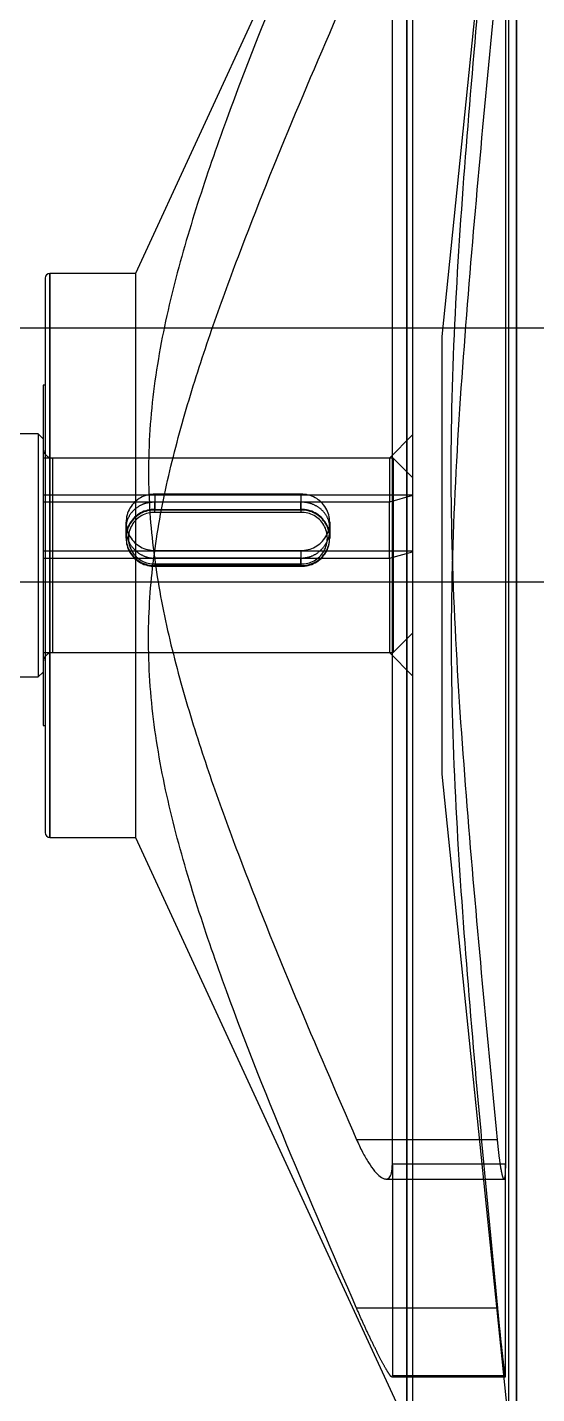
# Model space of a CAD drawing. Header units: metres. Extents: x 0 to 63075, y 0 to 44550.
# Drawn here: x 14649.4 to 14701.8, y 24556.3 to 24696.8 of the extents above; entities that cross this region are included whole.
import ezdxf

# ---------------------------------------------------------------- set-up
doc = ezdxf.new("R2010")
doc.units = ezdxf.units.M
doc.header["$LTSCALE"] = 75
doc.linetypes.add('HIDDEN2', pattern=[4.7625, 3.175, -1.5875])
for name, color, linetype in [('SDM', 7, 'Continuous'), ('SL1', 8, 'Continuous'), ('SL4', 4, 'Continuous'), ('ST1', 7, 'HIDDEN2')]:
    doc.layers.add(name, color=color, linetype=linetype)

# ---------------------------------------------------------------- blocks, each defined once
blk = doc.blocks.new('A$C29c634ac')
at = {"layer": 'SL1'}
for p, q in [((8110.01, 1997.52), (1110.01, 1997.52)), ((8110.01, 1997.52), (1110.01, 1997.52)), ((8110.01, 1971.42), (1110.01, 1971.42)), ((8110.01, 1971.42), (1110.01, 1971.42))]:
    blk.add_line(p, q, dxfattribs=at)
blk = doc.blocks.new('A$Ca53c419a')
at = {"layer": 'SL4'}
for p, q in [((200.26, 163.43), (200.26, 160.5)), ((225.26, 160.5), (225.26, 163.43)), ((200.26, 160.5), (200.76, 160)), ((225.26, 160.5), (200.26, 160.5)), ((224.76, 160), (225.26, 160.5)), ((183.76, 159.3), (183.76, 150.5)), ((220.64, 159.3), (183.76, 159.3)), ((220.5, 159.8), (184.26, 159.8)), ((195.26, 160), (195.26, 159.8)), ((217.51, 160), (195.26, 160)), ((230.26, 160), (217.51, 160)), ((241.26, 159.8), (220.5, 159.8)), ((241.76, 159.3), (220.64, 159.3)), ((230.26, 159.8), (230.26, 160)), ((241.76, 150.5), (241.76, 159.3)), ((183.76, 150.5), (123.31, 122.59)), ((220.64, 150.5), (183.76, 150.5)), ((241.76, 150.5), (220.64, 150.5)), ((302.21, 122.59), (241.76, 150.5)), ((152.68, 124.09), (152.68, 127.77)), ((150.15, 124.09), (297.11, 124.09)), ((237.05, 122.59), (123.31, 122.59)), ((302.21, 122.59), (237.05, 122.59)), ((243.81, 122), (98.43, 122)), ((327.1, 122), (243.81, 122)), ((246.7, 111.33), (87.76, 111.33)), ((337.76, 111.33), (246.7, 111.33))]:
    blk.add_line(p, q, dxfattribs=at)
for centre, start, end in [((184.26, 159.3), 90, 180), ((241.26, 159.3), 0, 90)]:
    blk.add_arc(centre, 0.5, start, end, dxfattribs=at)
for points, knots in [([(290.17, 127.77), (284.59, 130.19), (273.45, 135.01), (259.34, 140.61), (247.86, 144.54), (239.11, 147.02), (230.2, 148.76), (221.47, 149.36), (213.05, 148.78), (205.05, 147.31), (197.24, 145.21), (189.58, 142.72), (179.58, 139.06), (167.27, 134.1), (157.55, 129.88), (152.68, 127.77)], [0, 0, 0, 0, 0.125548, 0.25094, 0.313675, 0.376629, 0.439322, 0.501678, 0.558004, 0.614337, 0.670086, 0.725612, 0.781127, 0.890435, 1, 1, 1, 1]), ([(152.68, 127.77), (152.25, 127.57), (151.38, 127.17), (150.28, 126.53), (149.41, 125.9), (148.83, 125.32), (148.58, 124.81), (148.7, 124.41), (149.2, 124.14), (149.84, 124.1), (150.15, 124.09)], [0, 0, 0, 0, 0.124975, 0.249964, 0.374956, 0.499832, 0.624681, 0.749518, 0.874353, 1, 1, 1, 1])]:
    blk.add_open_spline(points, degree=3, knots=knots, dxfattribs=at)
at = {"layer": 'ST1'}
for p, q in [((183.76, 159.3), (241.76, 159.3)), ((202.76, 160), (202.76, 124.38)), ((202.76, 159), (222.73, 159)), ((202.76, 159), (202.76, 124)), ((212.47, 160), (212.47, 124.38)), ((213.19, 122), (213.19, 160)), ((218.24, 124.38), (218.24, 160)), ((218.96, 122), (218.96, 160)), ((222.76, 124.38), (222.76, 160)), ((222.76, 124), (222.76, 159)), ((216.16, 151.5), (214.53, 151.5)), ((215.48, 151.5), (214.6, 151.5)), ((211.64, 148.5), (211.64, 133.5)), ((211.7, 148.5), (211.71, 148.5)), ((211.7, 148.5), (211.7, 133.5)), ((211.71, 133.5), (211.71, 148.5)), ((211.88, 148.5), (211.71, 148.5)), ((211.88, 148.5), (211.88, 133.5)), ((212.47, 133.5), (212.47, 148.5)), ((213.27, 148.5), (213.27, 133.5)), ((217.17, 148.5), (217.48, 148.5)), ((217.17, 133.5), (217.17, 148.5)), ((219.04, 148.5), (217.41, 148.5)), ((217.41, 133.5), (217.41, 148.5)), ((217.48, 148.5), (218.24, 148.5)), ((217.48, 148.5), (217.48, 133.5)), ((218.24, 133.5), (218.24, 148.5)), ((219.04, 133.5), (219.04, 148.5)), ((213.27, 133.5), (211.64, 133.5)), ((211.71, 133.5), (211.7, 133.5)), ((211.71, 133.5), (212.47, 133.5)), ((211.71, 133.5), (211.88, 133.5)), ((217.48, 133.5), (217.17, 133.5)), ((219.04, 133.5), (217.41, 133.5)), ((217.48, 133.5), (218.24, 133.5)), ((214.53, 130.5), (216.16, 130.5)), ((214.6, 130.5), (215.48, 130.5)), ((135.36, 113.28), (135.36, 127.77)), ((128.29, 124.15), (128.29, 112.46)), ((150.07, 124.09), (128.41, 124.09)), ((128.41, 112.46), (128.41, 124.09)), ((148.63, 124.76), (148.63, 112.46)), ((150.15, 112.46), (150.15, 124.09)), ((152.68, 113.28), (152.68, 124.09)), ((202.76, 124.38), (200.39, 122)), ((212.47, 124.38), (202.76, 124.38)), ((222.76, 124), (202.76, 124)), ((202.76, 124), (204.76, 122)), ((212.47, 124.38), (213.14, 122)), ((212.47, 124.38), (218.24, 124.38)), ((222.76, 124.38), (218.24, 124.38)), ((218.91, 122), (218.24, 124.38)), ((220.76, 122), (222.76, 124)), ((225.14, 122), (222.76, 124.38)), ((123.31, 122.59), (302.21, 122.59)), ((190.26, 119), (123.48, 112.15)), ((218.87, 119), (190.26, 119)), ((235.26, 119), (218.87, 119)), ((302.05, 112.15), (235.26, 119)), ((128.41, 112.46), (150.15, 112.46)), ((297.11, 112.46), (150.15, 112.46)), ((87.76, 111.33), (337.76, 111.33)), ((302.02, 112.15), (123.5, 112.15))]:
    blk.add_line(p, q, dxfattribs=at)
for centre, radius, start, end in [((201.76, 159), 1, 0, 90), ((223.76, 159), 1, 90, 180), ((214.53, 148.58), 2.89, 358.3397, 181.6603), ((214.6, 148.58), 2.89, 358.3397, 181.6603), ((214.53, 148.58), 2.65, 358.2346, 181.7654), ((216.16, 148.58), 2.89, 358.3397, 181.6603), ((214.53, 133.42), 2.89, 178.3397, 1.6603), ((214.6, 133.42), 2.89, 178.3397, 1.6603), ((214.53, 133.42), 2.65, 178.2346, 1.7654), ((216.16, 133.42), 2.89, 178.3397, 1.6603)]:
    blk.add_arc(centre, radius, start, end, dxfattribs=at)
for points, knots in [([(218.24, 148.5), (218.21, 148.83), (218.16, 149.49), (217.72, 150.37), (217.06, 151.06), (216.18, 151.47), (215.21, 151.54), (214.26, 151.29), (213.42, 150.74), (212.78, 149.94), (212.5, 149.14), (212.47, 148.65), (212.47, 148.5)], [0, 0, 0, 0, 0.104038, 0.207959, 0.314868, 0.423943, 0.529873, 0.632457, 0.736269, 0.844079, 0.952872, 1, 1, 1, 1]), ([(135.36, 127.77), (140.93, 130.19), (152.08, 135.01), (166.19, 140.61), (177.66, 144.54), (186.41, 147.02), (195.32, 148.76), (204.06, 149.36), (212.48, 148.78), (220.47, 147.31), (228.28, 145.21), (235.95, 142.72), (245.95, 139.06), (258.26, 134.1), (267.98, 129.88), (272.84, 127.77)], [0, 0, 0, 0, 0.125548, 0.25094, 0.313675, 0.376629, 0.439322, 0.501678, 0.558004, 0.614337, 0.670086, 0.725612, 0.781127, 0.890435, 1, 1, 1, 1]), ([(212.47, 133.5), (212.5, 133.17), (212.57, 132.51), (213.08, 131.63), (213.83, 130.94), (214.77, 130.53), (215.75, 130.46), (216.66, 130.71), (217.42, 131.26), (217.97, 132.06), (218.21, 132.86), (218.23, 133.35), (218.24, 133.5)], [0, 0, 0, 0, 0.104038, 0.207959, 0.314868, 0.423943, 0.529873, 0.632457, 0.736269, 0.844079, 0.952872, 1, 1, 1, 1]), ([(128.33, 124.15), (128.32, 124.16), (128.26, 124.19), (128.56, 124.41), (129.19, 124.8), (130.15, 125.32), (131.32, 125.9), (132.62, 126.53), (134, 127.17), (134.9, 127.57), (135.36, 127.77)], [0, 0, 0, 0, 0.032185, 0.170402, 0.308692, 0.446989, 0.585268, 0.723472, 0.861565, 1, 1, 1, 1]), ([(272.84, 113.28), (267.13, 113.83), (255.71, 114.93), (238.55, 116.43), (221.36, 117.67), (204.11, 118.22), (186.85, 117.67), (169.66, 116.44), (152.5, 114.93), (141.07, 113.83), (135.36, 113.28)], [0, 0, 0, 0, 0.1248794, 0.2497552, 0.3747174, 0.4999557, 0.6252115, 0.7501984, 0.8750981, 1, 1, 1, 1]), ([(152.68, 113.28), (158.39, 113.83), (169.82, 114.93), (186.98, 116.43), (204.17, 117.67), (221.42, 118.22), (238.67, 117.67), (255.87, 116.44), (273.03, 114.93), (284.45, 113.83), (290.17, 113.28)], [0, 0, 0, 0, 0.124879, 0.249755, 0.374717, 0.499956, 0.625212, 0.750198, 0.875098, 1, 1, 1, 1]), ([(135.36, 113.28), (134.89, 113.24), (133.96, 113.14), (132.53, 113), (131.19, 112.85), (130.02, 112.72), (129.1, 112.61), (128.51, 112.53), (128.26, 112.48), (128.31, 112.48), (128.32, 112.48)], [0, 0, 0, 0, 0.138918, 0.278164, 0.417417, 0.556332, 0.695408, 0.834486, 0.973512, 1, 1, 1, 1]), ([(150.15, 112.46), (149.85, 112.47), (149.25, 112.47), (148.74, 112.53), (148.57, 112.61), (148.78, 112.72), (149.34, 112.85), (150.21, 113), (151.34, 113.14), (152.24, 113.24), (152.68, 113.28)], [0, 0, 0, 0, 0.125039, 0.250083, 0.37513, 0.500179, 0.625205, 0.750209, 0.875377, 1, 1, 1, 1])]:
    blk.add_open_spline(points, degree=3, knots=knots, dxfattribs=at)

msp = doc.modelspace()

# ---------------------------------------------------------------- block references
at = {"layer": 'SDM'}
msp.add_blockref('A$C29c634ac', (8259.51, 22668.36), dxfattribs=at)
at = {"layer": 'SDM', "rotation": 90}
msp.add_blockref('A$Ca53c419a', (14811.03, 24429.77), dxfattribs=at)

doc.saveas('drawing.dxf')
